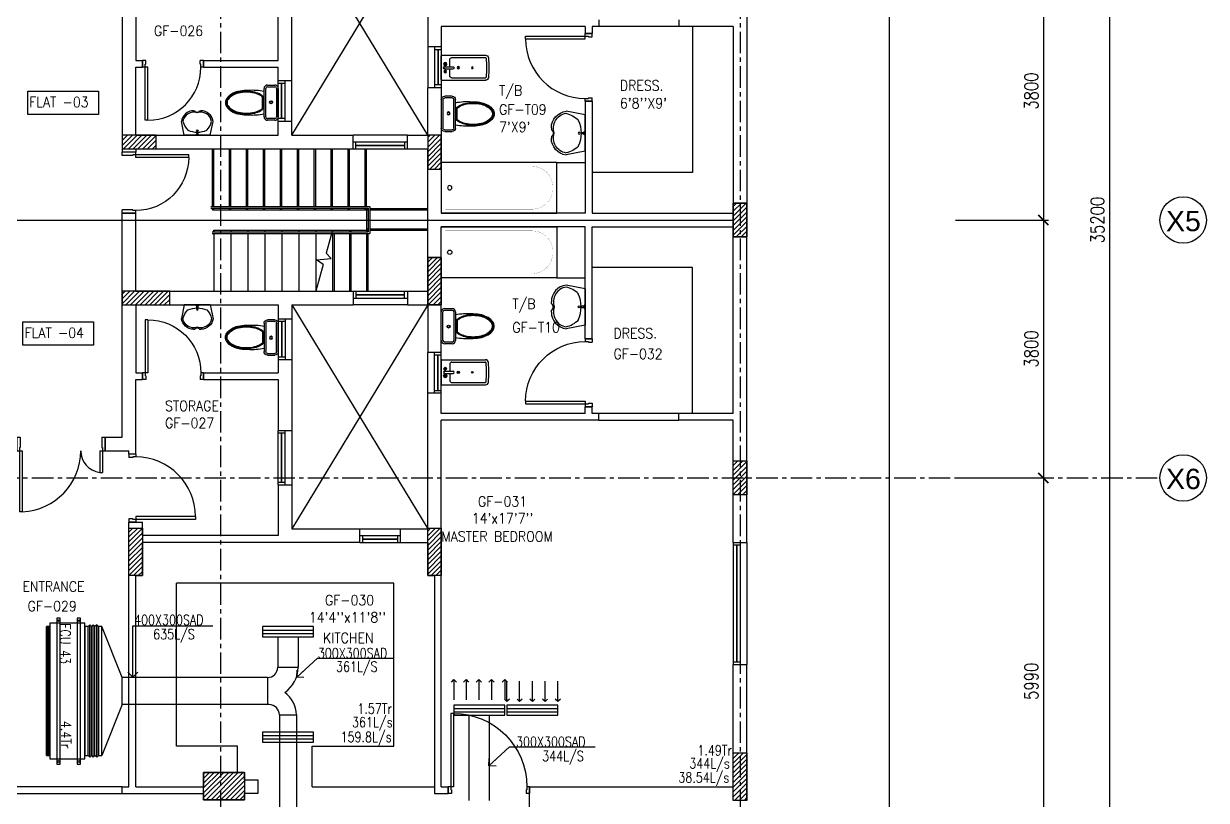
# Model space of a CAD drawing. Header units: millimetres. Extents: x -1288794 to 2153086, y -2701644 to -1335282.
# Drawn here: x 865916 to 883334, y -1500119 to -1488675 of the extents above; entities that cross this region are included whole.
import ezdxf
from ezdxf.enums import TextEntityAlignment as Align

# ---------------------------------------------------------------- set-up
doc = ezdxf.new("R2010")
doc.units = ezdxf.units.MM
doc.header["$LTSCALE"] = 100
doc.header["$PDMODE"] = 34
doc.linetypes.add('CENTER', pattern=[50.8, 31.75, -6.35, 6.35, -6.35])
doc.linetypes.add('DASHED2', pattern=[9.525, 6.35, -3.175])
for name, color, linetype in [('A-ANNO-DIMS', 1, 'Continuous'), ('A-ANNO-SYMB', 33, 'Continuous'), ('A-ANNO-TEXT', 8, 'Continuous'), ('A-AREA', 8, 'CENTER'), ('A-DOOR', 4, 'Continuous'), ('A-FLOR-OVHD', 4, 'DASHED2'), ('A-FLOR-PFIX', 8, 'Continuous'), ('A-FLOR-SPCL', 8, 'Continuous'), ('A-FLOR-STRS', 8, 'Continuous'), ('A-GLAZ', 5, 'Continuous'), ('A-GRID', 253, 'CENTER'), ('A-WALL-FULL', 8, 'Continuous'), ('AC-SAD', 3, 'Continuous'), ('AC-SAD TEXT', 3, 'Continuous'), ('FCU-AC', 160, 'Continuous'), ('RETURN GRILL RIGHT', 1, 'Continuous'), ('S-COL- HACT.', 9, 'Continuous'), ('S-COL.', 8, 'Continuous'), ('SAD RIGHT', 3, 'Continuous'), ('SUPPLY GRILL RIGHT', 3, 'Continuous')]:
    doc.layers.add(name, color=color, linetype=linetype)
doc.styles.add('ROMANS', font='romans.shx', dxfattribs={"width": 0.8})
doc.styles.add('SANSSERIF', font='sas_____.pfb')
doc.styles.add('SIMPLEX', font='simplex.shx', dxfattribs={"width": 0.8})
doc.dimstyles.new('100 of DIM2', dxfattribs={"dimscale": 0, "dimtxt": 200, "dimasz": 150, "dimexe": 75, "dimexo": 200, "dimgap": 75, "dimtad": 1, "dimdec": 0, "dimrnd": 5, "dimzin": 0, "dimdsep": 46, "dimtxsty": 'ROMANS', "dimblk": 'ARCHTICK', "dimcen": 100, "dimclrd": 94, "dimclre": 94, "dimclrt": 2, "dimadec": 0, "dimazin": 0, "dimtfac": 1, "dimtdec": 0, "dimtofl": 0, "dimtmove": 2, "dimatfit": 3, "dimldrblk": 'OPEN90', "dimfxl": 75, "dimtolj": 1, "dimtzin": 0, "dimarcsym": 0})
pattern_1 = [(45, (1972922.05, -1109556.65), (-35.355339, 35.355339), [])]

# ---------------------------------------------------------------- blocks, each defined once
blk = doc.blocks.new('D-100-R1')
for p, q in [((-80, 980), (-80, 100)), ((-80, 980), (-40, 980)), ((-40, 980), (-40, 55)), ((-1000, 100), (-1000, 0)), ((-1000, 100), (-960, 100)), ((-960, 100), (-960, 55)), ((-960, 55), (-950, 55)), ((-950, 55), (-950, 0)), ((-80, 100), (0, 100)), ((-50, 55), (-50, 0)), ((-50, 55), (-40, 55)), ((-50, 0), (0, 0)), ((0, 100), (0, 0)), ((-1000, 0), (-950, 0))]:
    blk.add_line(p, q)
at = {"linetype": 'Continuous'}
blk.add_arc((-80, 100), 880, 90, 180, dxfattribs=at)
blk = doc.blocks.new('LAV-4')
for p, q in [((-266, 0), (-322, -283)), ((-266, 0), (268, 0)), ((268, 0), (324, -280)), ((-48, -500), (-75, -500)), ((75, -500), (50, -500))]:
    blk.add_line(p, q)
for points in [[(-25, 0), (-25, -18), (25, -18), (25, 0)], [(-9, -20), (-9, -57), (8, -57), (8, -20)]]:
    blk.add_lwpolyline(points, close=True)
blk.add_circle((0, -91), 15.4)
for centre, radius, start, end in [((74, -366), 375, 135.3333, 167.1432), ((0, -539), 477, 66.1261, 113.874), ((-74, -366), 375, 12.5199, 44.6667), ((-75, -250), 250, 187.6784, 270), ((-75, -250), 220, 188.5814, 289.9523), ((75, -250), 220, 250.0878, 350.8515), ((75, -250), 250, 270, 353.0121), ((1, -527), 55.9, 28.7827, 151.2173), ((50, -499), 0, 238.1883, 0)]:
    blk.add_arc(centre, radius, start, end)
blk = doc.blocks.new('BT-2')
blk.add_lwpolyline([(0, 750), (1700, 750), (1700, 0), (0, 0)], close=True)
at = {"const_width": 2}
blk.add_lwpolyline([(60, 690), (1340, 690, -0.414214), (1640, 390), (1640, 360, -0.414214), (1340, 60), (60, 60)], format="xyb", close=True, dxfattribs=at)
blk.add_circle((125, 375), 31.9)
blk = doc.blocks.new('W-80')
for p, q in [((800, 100), (0, 100)), ((800, 0), (0, 0)), ((40, 0), (40, 100)), ((760, 100), (760, 0))]:
    blk.add_line(p, q)
at = {"linetype": 'Continuous'}
for p, q in [((760, 53), (40, 53)), ((760, 47), (40, 47))]:
    blk.add_line(p, q, dxfattribs=at)
blk = doc.blocks.new('BIDET-1')
for p, q in [((175, 0), (-175, 0)), ((-185, -10), (-185, -649)), ((-150, -155), (-150, -649)), ((-15, -125), (-120, -125)), ((-39, -59), (-69, -59)), ((-54, -44), (-54, -74)), ((-15, -54), (-15, -174)), ((15, -54), (15, -174)), ((120, -125), (15, -125)), ((39, -59), (69, -59)), ((54, -44), (54, -74)), ((150, -155), (150, -649)), ((185, -10), (185, -649)), ((12, -250), (-12, -250)), ((-9, -259), (9, -241)), ((-9, -241), (9, -259)), ((0, -238), (0, -262))]:
    blk.add_line(p, q)
for centre, radius in [((-54, -59), 25), ((-54, -59), 20), ((-54, -59), 15.2), ((-54, -59), 10.2), ((54, -59), 20), ((54, -59), 15.2), ((54, -59), 10.2), ((0, -250), 17.5), ((0, -250), 12.5), ((0, -457), 12.5), ((0, -457), 10)]:
    blk.add_circle(centre, radius)
for centre, radius, start, end in [((-175, -10), 10, 90, 180), ((175, -10), 10, 0, 90), ((-120, -155), 30, 90, 180), ((0, -54), 20, 318.5904, 221.4096), ((0, -54), 15, 0, 180), ((120, -155), 30, 0, 90), ((0, -174), 15, 180, 0), ((-140, -649), 45, 180, 265.2062), ((-140, -649), 10, 180, 265.2062), ((0, 1020), 1720, 265.2062, 274.7938), ((0, 1020), 1685, 265.2062, 274.7938), ((140, -649), 10, 274.7938, 0), ((140, -649), 45, 274.7938, 0)]:
    blk.add_arc(centre, radius, start, end)
blk = doc.blocks.new('WC-1')
for p, q in [((-210, 0), (210, 0)), ((-260, -160), (-260, -50)), ((-235, -160), (-235, -50)), ((-210, -25), (210, -25)), ((235, -50), (235, -160)), ((260, -50), (260, -160)), ((210, -185), (-210, -185)), ((210, -210), (-210, -210)), ((91, -223), (-91, -223)), ((86, -235), (-86, -235))]:
    blk.add_line(p, q)
for radius in [22.1, 17.1]:
    blk.add_circle((-6, -107), radius)
for centre, radius, start, end in [((-210, -50), 50, 90, 180), ((-210, -160), 50, 180, 270), ((-210, -50), 25, 90, 180), ((-210, -160), 25, 180, 270), ((210, -50), 50, 360, 90), ((210, -50), 25, 360, 90), ((210, -160), 25, 270, 360), ((210, -160), 50, 270, 360), ((722, -383), 904, 168.9529, 184.0632), ((178, -428), 341, 149.8586, 166.4766), ((178, -428), 328, 149.8586, 166.4766), ((69, -365), 214, 138.4152, 149.8586), ((69, -365), 201, 139.9943, 149.8586), ((-69, -365), 201, 30.1414, 40.0057), ((-69, -365), 214, 30.1414, 41.5848), ((-178, -428), 328, 13.5234, 30.1414), ((-178, -428), 341, 13.5234, 30.1414), ((352, -470), 532, 177.5541, 180), ((352, -470), 532, 180, 193.5234), ((352, -470), 520, 166.4766, 180), ((352, -470), 520, 180, 193.5234), ((352, -470), 507, 166.4766, 180), ((352, -470), 507, 180, 193.5234), ((-352, -470), 507, 360, 13.5234), ((-352, -470), 507, 346.4766, 360), ((-352, -470), 520, 360, 13.5234), ((-352, -470), 520, 346.4766, 360), ((-352, -470), 532, 346.4766, 360), ((-352, -470), 532, 360, 2.4459), ((178, -512), 353, 193.5234, 210.1414), ((178, -512), 341, 193.5234, 210.1414), ((178, -512), 328, 193.5234, 210.1414), ((69, -575), 226, 210.1414, 234.4972), ((69, -575), 214, 210.1414, 234.4972), ((69, -575), 201, 210.1414, 234.4972), ((-69, -575), 201, 305.5028, 329.8586), ((-69, -575), 214, 305.5028, 329.8586), ((-69, -575), 226, 305.5028, 329.8586), ((-178, -512), 328, 329.8586, 346.4766), ((-178, -512), 341, 329.8586, 346.4766), ((-178, -512), 353, 329.8586, 346.4766), ((0, -672), 108, 234.4972, 270), ((0, -672), 95.9, 234.4972, 270), ((0, -672), 83.4, 234.4972, 270), ((0, -672), 83.4, 270, 305.5028), ((0, -672), 95.9, 270, 305.5028), ((0, -672), 108, 270, 305.5028)]:
    blk.add_arc(centre, radius, start, end)
at = {"linetype": 'Continuous', "ltscale": 50}
blk.add_arc((-722, -383), 904, 355.9368, 11.0471, dxfattribs=at)
blk = doc.blocks.new('W-60')
for p, q in [((600, 100), (0, 100)), ((600, 0), (0, 0)), ((40, 0), (40, 100)), ((560, 100), (560, 0))]:
    blk.add_line(p, q)
at = {"linetype": 'Continuous'}
for p, q in [((560, 53), (40, 53)), ((560, 47), (40, 47))]:
    blk.add_line(p, q, dxfattribs=at)
blk = doc.blocks.new('D-90-R1')
for p, q in [((-80, 880), (-40, 880)), ((-80, 880), (-80, 100)), ((-40, 880), (-40, 55)), ((-900, 100), (-860, 100)), ((-900, 100), (-900, 0)), ((-860, 100), (-860, 55)), ((-860, 55), (-850, 55)), ((-850, 55), (-850, 0)), ((-80, 100), (0, 100)), ((-50, 55), (-40, 55)), ((-50, 55), (-50, 0)), ((-50, 0), (0, 0)), ((0, 100), (0, 0)), ((-900, 0), (-850, 0))]:
    blk.add_line(p, q)
at = {"linetype": 'Continuous'}
blk.add_arc((-80, 100), 780, 90, 180, dxfattribs=at)
blk = doc.blocks.new('D-90-R')
for p, q in [((-80, 980), (-40, 980)), ((-80, 980), (-80, 200)), ((-40, 980), (-40, 155)), ((-900, 200), (-860, 200)), ((-900, 200), (-900, 0)), ((-860, 200), (-860, 155)), ((-80, 200), (0, 200)), ((0, 200), (0, 0)), ((-860, 155), (-850, 155)), ((-850, 155), (-850, 0)), ((-50, 155), (-40, 155)), ((-50, 155), (-50, 0)), ((-50, 0), (0, 0)), ((-900, 0), (-850, 0))]:
    blk.add_line(p, q)
at = {"linetype": 'Continuous'}
blk.add_arc((-80, 200), 780, 90, 180, dxfattribs=at)
blk = doc.blocks.new('W-180')
for p, q in [((1800, 100), (0, 100)), ((1800, 0), (0, 0)), ((40, 0), (40, 100)), ((1760, 100), (1760, 0))]:
    blk.add_line(p, q)
at = {"linetype": 'Continuous'}
for p, q in [((1760, 53), (40, 53)), ((1760, 47), (40, 47))]:
    blk.add_line(p, q, dxfattribs=at)
blk = doc.blocks.new('D-130-R')
for p, q in [((1220, 200), (1220, 1100)), ((1220, 1100), (1260, 1100)), ((1260, 200), (1260, 1100)), ((80, 520), (40, 520)), ((40, 200), (40, 520)), ((80, 200), (80, 520)), ((0, 0), (0, 200)), ((80, 200), (0, 200)), ((40, 150), (40, 200)), ((1300, 200), (1220, 200)), ((1260, 150), (1260, 200)), ((1300, 0), (1300, 200)), ((50, 0), (0, 0)), ((50, 150), (40, 150)), ((50, 0), (50, 150)), ((1260, 150), (1250, 150)), ((1250, 0), (1250, 150)), ((1300, 0), (1250, 0))]:
    blk.add_line(p, q)
for centre, radius, start, end in [((1260, 200), 900, 92.5473, 180), ((40, 200), 320, 0, 82.8192)]:
    blk.add_arc(centre, radius, start, end)
blk = doc.blocks.new('D-120-R1')
for p, q in [((-80, 1180), (-40, 1180)), ((-80, 1180), (-80, 100)), ((-40, 1180), (-40, 55)), ((-1200, 100), (-1160, 100)), ((-1200, 100), (-1200, 0)), ((-1160, 100), (-1160, 55)), ((-1160, 55), (-1150, 55)), ((-1150, 55), (-1150, 0)), ((-80, 100), (0, 100)), ((-50, 55), (-40, 55)), ((-50, 55), (-50, 0)), ((-50, 0), (0, 0)), ((0, 100), (0, 0)), ((-1200, 0), (-1150, 0))]:
    blk.add_line(p, q)
at = {"linetype": 'Continuous'}
blk.add_arc((-80, 100), 1080, 90, 180, dxfattribs=at)
blk = doc.blocks.new('_ArchTick')
at = {"color": 0, "linetype": 'ByBlock', "const_width": 0.15}
blk.add_lwpolyline([(-0.5, -0.5), (0.5, 0.5)], dxfattribs=at)
blk = doc.blocks.new('*D526')
at = {"layer": 'A-ANNO-DIMS', "color": 94, "lineweight": -2, "ltscale": 3, "transparency": 16777216}
for p, q in [((879750, -1473969), (881980, -1473969)), ((881905, -1473969), (881905, -1509169)), ((879750, -1509169), (881980, -1509169))]:
    blk.add_line(p, q, dxfattribs=at)
at = {"layer": 'Defpoints', "color": 0, "ltscale": 3, "transparency": 16777216}
for p in [(879550, -1473969), (879550, -1509169), (881905, -1509169)]:
    blk.add_point(p, dxfattribs=at)
at = {"layer": 'A-ANNO-DIMS', "color": 94, "lineweight": -2, "ltscale": 3, "transparency": 16777216, "xscale": 150, "yscale": 150, "zscale": 150}
for p, rotation in [((881905, -1473969), 90), ((881905, -1509169), 270)]:
    blk.add_blockref('_ArchTick', p, dxfattribs=dict(at, rotation=rotation))
at = {"layer": 'A-ANNO-DIMS', "color": 2, "ltscale": 3, "transparency": 16777216, "insert": (881730, -1491569), "char_height": 200, "attachment_point": 5, "rotation": 90, "style": 'ROMANS'}
blk.add_mtext('\\A1;35200', dxfattribs=at)
blk = doc.blocks.new('_Open90')
at = {"color": 0, "linetype": 'ByBlock', "lineweight": -2}
for p, q in [((0, 0), (-1, 0)), ((-0.5, 0.5), (0, 0)), ((0, 0), (-0.5, -0.5))]:
    blk.add_line(p, q, dxfattribs=at)
blk = doc.blocks.new('*D530')
at = {"layer": 'A-ANNO-DIMS', "color": 94, "lineweight": -2, "ltscale": 3, "transparency": 16777216}
for p, q in [((879641, -1487769), (881008, -1487769)), ((880933, -1487769), (880933, -1491569)), ((879641, -1491569), (881008, -1491569))]:
    blk.add_line(p, q, dxfattribs=at)
at = {"layer": 'Defpoints', "color": 0, "ltscale": 3, "transparency": 16777216}
for p in [(879441, -1487769), (879441, -1491569), (880933, -1491569)]:
    blk.add_point(p, dxfattribs=at)
at = {"layer": 'A-ANNO-DIMS', "color": 94, "lineweight": -2, "ltscale": 3, "transparency": 16777216, "xscale": 150, "yscale": 150, "zscale": 150}
for p, rotation in [((880933, -1487769), 90), ((880933, -1491569), 270)]:
    blk.add_blockref('_ArchTick', p, dxfattribs=dict(at, rotation=rotation))
at = {"layer": 'A-ANNO-DIMS', "color": 2, "ltscale": 3, "transparency": 16777216, "insert": (880758, -1489669), "char_height": 200, "attachment_point": 5, "rotation": 90, "style": 'ROMANS'}
blk.add_mtext('\\A1;3800', dxfattribs=at)
blk = doc.blocks.new('*D531')
at = {"layer": 'A-ANNO-DIMS', "color": 94, "lineweight": -2, "ltscale": 3, "transparency": 16777216}
for p, q in [((879641, -1491569), (881008, -1491569)), ((880933, -1491569), (880933, -1495369)), ((879641, -1495369), (881008, -1495369))]:
    blk.add_line(p, q, dxfattribs=at)
at = {"layer": 'Defpoints', "color": 0, "ltscale": 3, "transparency": 16777216}
for p in [(879441, -1491569), (879441, -1495369), (880933, -1495369)]:
    blk.add_point(p, dxfattribs=at)
at = {"layer": 'A-ANNO-DIMS', "color": 94, "lineweight": -2, "ltscale": 3, "transparency": 16777216, "xscale": 150, "yscale": 150, "zscale": 150}
for p, rotation in [((880933, -1491569), 90), ((880933, -1495369), 270)]:
    blk.add_blockref('_ArchTick', p, dxfattribs=dict(at, rotation=rotation))
at = {"layer": 'A-ANNO-DIMS', "color": 2, "ltscale": 3, "transparency": 16777216, "insert": (880758, -1493469), "char_height": 200, "attachment_point": 5, "rotation": 90, "style": 'ROMANS'}
blk.add_mtext('\\A1;3800', dxfattribs=at)
blk = doc.blocks.new('*D532')
at = {"layer": 'A-ANNO-DIMS', "color": 94, "lineweight": -2, "ltscale": 3, "transparency": 16777216}
for p, q in [((879641, -1495369), (881008, -1495369)), ((880933, -1495369), (880933, -1501359)), ((879641, -1501359), (881008, -1501359))]:
    blk.add_line(p, q, dxfattribs=at)
at = {"layer": 'Defpoints', "color": 0, "ltscale": 3, "transparency": 16777216}
for p in [(879441, -1495369), (879441, -1501359), (880933, -1501359)]:
    blk.add_point(p, dxfattribs=at)
at = {"layer": 'A-ANNO-DIMS', "color": 94, "lineweight": -2, "ltscale": 3, "transparency": 16777216, "xscale": 150, "yscale": 150, "zscale": 150}
for p, rotation in [((880933, -1495369), 90), ((880933, -1501359), 270)]:
    blk.add_blockref('_ArchTick', p, dxfattribs=dict(at, rotation=rotation))
at = {"layer": 'A-ANNO-DIMS', "color": 2, "ltscale": 3, "transparency": 16777216, "insert": (880758, -1498364), "char_height": 200, "attachment_point": 5, "rotation": 90, "style": 'ROMANS'}
blk.add_mtext('\\A1;5990', dxfattribs=at)
blk = doc.blocks.new('fcu 3.5 tr')
at = {"layer": 'FCU-AC'}
h = blk.add_hatch(dxfattribs=at)
h.set_pattern_fill('NET', color=3)
h.paths.add_polyline_path([(100970, -1580238), (99070, -1580238), (99070, -1580288), (100970, -1580288)])
for p, q in [((99045, -1579550), (99070, -1579525)), ((100995, -1579550), (99045, -1579550)), ((99045, -1579550), (99070, -1579575)), ((100970, -1579525), (99070, -1579525)), ((100995, -1579550), (100970, -1579525)), ((100995, -1579550), (100970, -1579575)), ((99045, -1579600), (99070, -1579575)), ((100995, -1579600), (99045, -1579600)), ((99045, -1579600), (99070, -1579625)), ((99045, -1579650), (99070, -1579625)), ((100995, -1579650), (99045, -1579650)), ((99045, -1579650), (99070, -1579675)), ((100970, -1579575), (99070, -1579575)), ((100970, -1579575), (99070, -1579575)), ((100970, -1579625), (99070, -1579625)), ((100970, -1579625), (99070, -1579625)), ((100995, -1579600), (100970, -1579575)), ((100995, -1579600), (100970, -1579625)), ((100995, -1579650), (100970, -1579625)), ((100995, -1579650), (100970, -1579675))]:
    blk.add_line(p, q, dxfattribs=at)
at = {"layer": 'FCU-AC', "color": 1}
for p, q in [((100970, -1579475), (99070, -1579475)), ((99070, -1579475), (99070, -1579525)), ((99070, -1579525), (100970, -1579525)), ((100970, -1579525), (100970, -1579475)), ((100970, -1579675), (99070, -1579675)), ((99070, -1579675), (99070, -1579725)), ((99070, -1579725), (100970, -1579725)), ((100970, -1579725), (100970, -1579675))]:
    blk.add_line(p, q, dxfattribs=at)
at = {"layer": 'FCU-AC'}
blk.add_lwpolyline([(99020, -1580238), (101020, -1580238), (101020, -1579725), (99020, -1579725)], close=True, dxfattribs=at)
at = {"layer": 'FCU-AC', "color": 6}
for points in [[(98945, -1579838), (101095, -1579838), (101095, -1579788), (98945, -1579788)], [(98945, -1580138), (101095, -1580138), (101095, -1580088), (98945, -1580088)]]:
    blk.add_lwpolyline(points, close=True, dxfattribs=at)
at = {"layer": 'FCU-AC', "color": 3}
blk.add_lwpolyline([(99070, -1580288), (100970, -1580288), (100970, -1580238), (99070, -1580238)], close=True, dxfattribs=at)
at = {"layer": 'FCU-AC', "color": 6}
for centre in [(98982, -1579813), (101057, -1579813), (98982, -1580113), (101057, -1580113)]:
    blk.add_circle(centre, 12.5, dxfattribs=at)
blk = doc.blocks.new('grill')
at = {"layer": 'SUPPLY GRILL RIGHT'}
for p, q in [((665706, -1490217), (665656, -1490217)), ((665656, -1490217), (665656, -1490967)), ((665756, -1490217), (665706, -1490217)), ((665706, -1490217), (665706, -1490967))]:
    blk.add_line(p, q, dxfattribs=at)
blk.add_lwpolyline([(665756, -1490967), (665756, -1490217), (665606, -1490217), (665606, -1490967)], close=True, dxfattribs=at)
blk = doc.blocks.new('grillreturn')
at = {"layer": 'RETURN GRILL RIGHT'}
for p, q in [((665656, -1489444), (665656, -1490194)), ((665706, -1489444), (665706, -1490194))]:
    blk.add_line(p, q, dxfattribs=at)
blk.add_lwpolyline([(665756, -1490194), (665756, -1489444), (665606, -1489444), (665606, -1490194)], close=True, dxfattribs=at)
blk = doc.blocks.new('SUPPLY GRILL RIGHT')
at = {"layer": 'SUPPLY GRILL RIGHT'}
for p, q in [((375, 25), (-375, 25)), ((375, -25), (375, 25)), ((375, -25), (-375, -25)), ((375, -75), (375, -25))]:
    blk.add_line(p, q, dxfattribs=at)
blk.add_lwpolyline([(-375, -75), (375, -75), (375, 75), (-375, 75)], close=True, dxfattribs=at)
for points in [[(-375, -450), (-375, -150)], [(-178.5, -450), (-178.5, -150)], [(9, -450), (9, -150)], [(196.5, -450), (196.5, -150)], [(375, -450), (375, -150)]]:
    blk.add_leader(points, dimstyle='100 of DIM2', override={"dimscale": 1, "dimasz": 75, "dimtad": 0, "dimclrd": 0, "dimfxl": 0.2}, dxfattribs=at)
blk = doc.blocks.new('RETURN GRILL RIGHT')
at = {"layer": 'RETURN GRILL RIGHT'}
for p, q in [((375, 25), (-375, 25)), ((375, -25), (-375, -25))]:
    blk.add_line(p, q, dxfattribs=at)
blk.add_lwpolyline([(-375, -75), (375, -75), (375, 75), (-375, 75)], close=True, dxfattribs=at)
for points in [[(-375, -125), (-375, -425)], [(-187.5, -125), (-187.5, -425)], [(0, -125), (0, -425)], [(187.5, -125), (187.5, -425)], [(375, -125), (375, -425)]]:
    blk.add_leader(points, dimstyle='100 of DIM2', override={"dimscale": 1, "dimasz": 75, "dimtad": 0, "dimclrd": 0, "dimfxl": 0.2}, dxfattribs=at)

msp = doc.modelspace()

# ---------------------------------------------------------------- hatches: boundary and pattern name
at = {"layer": 'S-COL- HACT.', "linetype": 'Continuous', "ltscale": 3}
h = msp.add_hatch(dxfattribs=at)
h.set_pattern_fill('ANSI31', color=256, scale=400, style=0)
h.set_pattern_definition(pattern_1)
h.paths.add_polyline_path([(867366.9, -1490518.6), (867866.9, -1490518.6), (867866.9, -1490318.6), (867366.9, -1490318.6)])
h = msp.add_hatch(dxfattribs=at)
h.set_pattern_fill('ANSI31', color=256, scale=400, style=0)
h.set_pattern_definition(pattern_1)
h.paths.add_polyline_path([(871866.9, -1490818.6), (872066.9, -1490818.6), (872066.9, -1490318.6), (871866.9, -1490318.6)])
h = msp.add_hatch(dxfattribs=at)
h.set_pattern_fill('ANSI31', color=256, scale=400, style=0)
h.set_pattern_definition(pattern_1)
h.paths.add_polyline_path([(876366.9, -1491818.6), (876366.9, -1491318.6), (876566.9, -1491318.6), (876566.9, -1491818.6)])
h = msp.add_hatch(dxfattribs=at)
h.set_pattern_fill('ANSI31', color=256, scale=400, style=0)
h.set_pattern_definition(pattern_1)
h.paths.add_polyline_path([(871866.9, -1492818.6), (872066.9, -1492818.6), (872066.9, -1492118.6), (871866.9, -1492118.6)])
h = msp.add_hatch(dxfattribs=at)
h.set_pattern_fill('ANSI31', color=256, scale=400, style=0)
h.set_pattern_definition(pattern_1)
h.paths.add_polyline_path([(867366.9, -1492818.6), (868066.9, -1492818.6), (868066.9, -1492618.6), (867366.9, -1492618.6)])
h = msp.add_hatch(dxfattribs=at)
h.set_pattern_fill('ANSI31', color=256, scale=400, style=0)
h.set_pattern_definition(pattern_1)
h.paths.add_polyline_path([(876366.9, -1495618.6), (876366.9, -1495118.6), (876566.9, -1495118.6), (876566.9, -1495618.6)])
h = msp.add_hatch(dxfattribs=at)
h.set_pattern_fill('ANSI31', color=256, scale=400, style=0)
h.set_pattern_definition(pattern_1)
h.paths.add_polyline_path([(867466.9, -1496807.9), (867466.9, -1496107.9), (867666.9, -1496107.9), (867666.9, -1496807.9)])
h = msp.add_hatch(dxfattribs=at)
h.set_pattern_fill('ANSI31', color=256, scale=400, style=0)
h.set_pattern_definition(pattern_1)
h.paths.add_polyline_path([(871866.9, -1496807.9), (871866.9, -1496107.9), (872066.9, -1496107.9), (872066.9, -1496807.9)])
h = msp.add_hatch(dxfattribs=at)
h.set_pattern_fill('ANSI31', color=256, scale=400, style=0)
h.set_pattern_definition(pattern_1)
h.paths.add_polyline_path([(876366.9, -1500118.6), (876366.9, -1499418.6), (876566.9, -1499418.6), (876566.9, -1500118.6)])
h = msp.add_hatch(dxfattribs=at)
h.set_pattern_fill('ANSI31', color=256, scale=400, style=0)
h.set_pattern_definition([(45, (1972922.05, -1109546.65), (-35.355339, 35.355339), [])])
h.paths.add_polyline_path([(868566.9, -1499708.6), (869166.9, -1499708.6), (869166.9, -1500108.6), (868566.9, -1500108.6)])

# ---------------------------------------------------------------- linework, layer by layer
at = {"layer": 'A-ANNO-SYMB', "ltscale": 3}
for centre in [(882991.4, -1491568.6), (882991.4, -1495368.6)]:
    msp.add_circle(centre, 342.2, dxfattribs=at)
at = {"layer": 'A-ANNO-TEXT', "color": 5}
for points in [[(865975.9, -1489671.5), (867018.3, -1489671.5), (867018.3, -1490013.9), (865975.9, -1490013.9)], [(865902.8, -1493070.7), (866945.1, -1493070.7), (866945.1, -1493413.2), (865902.8, -1493413.2)]]:
    msp.add_lwpolyline(points, close=True, dxfattribs=at)
at = {"layer": 'A-AREA', "ltscale": 15}
msp.add_line((878666.9, -1512568.6), (878666.9, -1469568.6), dxfattribs=at)
at = {"layer": 'A-FLOR-OVHD', "linetype": 'Continuous', "ltscale": 3}
for p, q in [((875566.9, -1488718.6), (874387.7, -1488718.6)), ((875566.9, -1494418.6), (874387.7, -1494418.6)), ((874387.7, -1494518.6), (875566.9, -1494518.6)), ((867366.9, -1499918.6), (865566.9, -1499918.6)), ((865566.9, -1500018.6), (867366.9, -1500018.6))]:
    msp.add_line(p, q, dxfattribs=at)
at = {"layer": 'A-FLOR-OVHD', "linetype": 'Continuous'}
for p, q in [((868716.9, -1491368.6), (868716.9, -1490518.6)), ((868966.9, -1491368.6), (868966.9, -1490518.6)), ((869216.9, -1491368.6), (869216.9, -1490518.6)), ((869466.9, -1491368.6), (869466.9, -1490518.6)), ((869716.9, -1491368.6), (869716.9, -1490518.6)), ((869966.9, -1491368.6), (869966.9, -1490518.6)), ((870216.9, -1491368.6), (870216.9, -1490518.6)), ((870466.9, -1491368.6), (870466.9, -1490518.6)), ((870716.9, -1491368.6), (870716.9, -1490518.6)), ((870966.9, -1491368.6), (870966.9, -1490518.6)), ((871016.9, -1491418.6), (871866.9, -1491418.6)), ((868716.9, -1491718.6), (868716.9, -1491743.6)), ((868716.9, -1491768.6), (868716.9, -1492618.6)), ((868966.9, -1491718.6), (868966.9, -1491743.6)), ((868966.9, -1491768.6), (868966.9, -1492618.6)), ((869216.9, -1491718.6), (869216.9, -1491743.6)), ((869216.9, -1491768.6), (869216.9, -1492618.6)), ((869466.9, -1491718.6), (869466.9, -1491743.6)), ((869466.9, -1491768.6), (869466.9, -1492618.6)), ((869716.9, -1491718.6), (869716.9, -1491743.6)), ((869716.9, -1491768.6), (869716.9, -1492618.6)), ((869966.9, -1491718.6), (869966.9, -1491743.6)), ((869966.9, -1491768.6), (869966.9, -1492618.6)), ((870216.9, -1491718.6), (870216.9, -1491743.6)), ((870216.9, -1491768.6), (870216.9, -1492618.6)), ((870466.9, -1491768.6), (870466.9, -1492618.6)), ((870716.9, -1491768.6), (870716.9, -1492618.6)), ((870966.9, -1491768.6), (870966.9, -1492618.6)), ((871016.9, -1491718.6), (871866.9, -1491718.6))]:
    msp.add_line(p, q, dxfattribs=at)
at = {"layer": 'A-FLOR-PFIX', "ltscale": 3}
for p, q in [((873766.9, -1490718.6), (874187.7, -1490718.6)), ((873766.9, -1492418.6), (874187.7, -1492418.6))]:
    msp.add_line(p, q, dxfattribs=at)
at = {"layer": 'A-FLOR-SPCL', "ltscale": 3}
for p, q in [((869866.9, -1490318.6), (871866.9, -1487018.6)), ((871866.9, -1490318.6), (869866.9, -1487018.6)), ((875766.9, -1488718.6), (875766.9, -1490868.6)), ((875766.9, -1490868.6), (874287.7, -1490868.6)), ((875766.9, -1492268.6), (874287.7, -1492268.6)), ((875766.9, -1494418.6), (875766.9, -1492268.6)), ((871866.9, -1492818.6), (869866.9, -1496118.6)), ((869866.9, -1492818.6), (871866.9, -1496118.6)), ((871366.9, -1496918.6), (868166.9, -1496918.6)), ((868166.9, -1499318.6), (868166.9, -1496918.6)), ((871366.9, -1499318.6), (871366.9, -1496918.6)), ((869066.9, -1499318.6), (868166.9, -1499318.6)), ((869066.9, -1499708.6), (869066.9, -1499318.6)), ((870166.9, -1499918.6), (870166.9, -1499318.6)), ((870166.9, -1499318.6), (871366.9, -1499318.6)), ((870166.9, -1499918.6), (871966.9, -1499918.6))]:
    msp.add_line(p, q, dxfattribs=at)
at = {"layer": 'A-FLOR-STRS', "ltscale": 3}
for p, q in [((868696.9, -1491368.6), (868696.9, -1490518.6)), ((868946.9, -1491368.6), (868946.9, -1490518.6)), ((869196.9, -1491368.6), (869196.9, -1490518.6)), ((869446.9, -1491368.6), (869446.9, -1490518.6)), ((869696.9, -1491368.6), (869696.9, -1490518.6)), ((869946.9, -1491368.6), (869946.9, -1490518.6)), ((870196.9, -1491368.6), (870196.9, -1490518.6)), ((870446.9, -1491368.6), (870446.9, -1490518.6)), ((870696.9, -1491368.6), (870696.9, -1490518.6)), ((870946.9, -1491368.6), (870946.9, -1490518.6)), ((868671.9, -1491368.6), (871016.9, -1491368.6)), ((868671.9, -1491393.6), (870991.9, -1491393.6)), ((868696.9, -1491418.6), (868696.9, -1491393.6)), ((868696.9, -1491418.6), (870966.9, -1491418.6)), ((868716.9, -1491418.6), (868716.9, -1491393.6)), ((868946.9, -1491418.6), (868946.9, -1491393.6)), ((868966.9, -1491418.6), (868966.9, -1491393.6)), ((869196.9, -1491418.6), (869196.9, -1491393.6)), ((869216.9, -1491418.6), (869216.9, -1491393.6)), ((869446.9, -1491418.6), (869446.9, -1491393.6)), ((869466.9, -1491418.6), (869466.9, -1491393.6)), ((869696.9, -1491418.6), (869696.9, -1491393.6)), ((869716.9, -1491418.6), (869716.9, -1491393.6)), ((869946.9, -1491418.6), (869946.9, -1491393.6)), ((869966.9, -1491418.6), (869966.9, -1491393.6)), ((870196.9, -1491418.6), (870196.9, -1491393.6)), ((870216.9, -1491418.6), (870216.9, -1491393.6)), ((870446.9, -1491418.6), (870446.9, -1491393.6)), ((870466.9, -1491418.6), (870466.9, -1491393.6)), ((870696.9, -1491418.6), (870696.9, -1491393.6)), ((870716.9, -1491418.6), (870716.9, -1491393.6)), ((870946.9, -1491418.6), (870946.9, -1491393.6)), ((870966.9, -1491418.6), (870966.9, -1491393.6)), ((870966.9, -1491398.6), (870991.9, -1491398.6)), ((870966.9, -1491418.6), (870966.9, -1491718.6)), ((870966.9, -1491418.6), (870991.9, -1491418.6)), ((870991.9, -1491393.6), (870991.9, -1491743.6)), ((871016.9, -1491368.6), (871016.9, -1491768.6)), ((871016.9, -1491398.6), (871866.9, -1491398.6)), ((868691.9, -1491743.6), (870991.9, -1491743.6)), ((868691.9, -1491768.6), (871016.9, -1491768.6)), ((868716.9, -1491718.6), (870966.9, -1491718.6)), ((868716.9, -1491743.6), (868716.9, -1491718.6)), ((870466.9, -1491718.6), (870373.2, -1492055.9)), ((870466.9, -1491718.6), (870466.9, -1491743.6)), ((870486.9, -1491768.6), (870486.9, -1492618.6)), ((870716.9, -1491718.6), (870716.9, -1491743.6)), ((870736.9, -1491718.6), (870736.9, -1491743.6)), ((870736.9, -1491768.6), (870736.9, -1492618.6)), ((870966.9, -1491698.6), (870991.9, -1491698.6)), ((870966.9, -1491718.6), (870966.9, -1491743.6)), ((870966.9, -1491718.6), (870991.9, -1491718.6)), ((870966.9, -1491718.6), (870966.9, -1491743.6)), ((870986.9, -1491718.6), (870986.9, -1491743.6)), ((870986.9, -1491718.6), (870986.9, -1491743.6)), ((870986.9, -1491768.6), (870986.9, -1492618.6)), ((870986.9, -1491768.6), (870986.9, -1492618.6)), ((871016.9, -1491698.6), (871866.9, -1491698.6)), ((870445, -1492133.4), (870373.2, -1492055.9)), ((870325.9, -1492226.1), (870216.9, -1492618.6)), ((870229, -1492154.1), (870445, -1492133.4)), ((870325.9, -1492226.1), (870229, -1492154.1))]:
    msp.add_line(p, q, dxfattribs=at)
at = {"layer": 'A-GLAZ', "ltscale": 3}
for p, q in [((871866.9, -1489018.6), (871866.9, -1489618.6)), ((869866.9, -1490111.8), (869866.9, -1489511.8)), ((871566.9, -1490318.6), (870766.9, -1490318.6)), ((871566.9, -1492818.6), (870766.9, -1492818.6)), ((869866.9, -1493025.5), (869866.9, -1493625.5)), ((871866.9, -1494118.6), (871866.9, -1493518.6)), ((869866.9, -1494668.6), (869866.9, -1495468.6)), ((870866.9, -1496118.6), (871466.9, -1496118.6)), ((876566.9, -1496318.6), (876566.9, -1498118.6))]:
    msp.add_line(p, q, dxfattribs=at)
at = {"layer": 'A-GRID', "ltscale": 0.1}
for p, q in [((868816.9, -1466442.6), (868816.9, -1514577)), ((876466.9, -1466442.6), (876466.9, -1514577)), ((839113.5, -1495368.6), (882653.1, -1495368.6))]:
    msp.add_line(p, q, dxfattribs=at)
at = {"layer": 'A-WALL-FULL', "ltscale": 3}
for p, q in [((876566.9, -1486818.6), (876566.9, -1490277)), ((871866.9, -1487018.6), (871866.9, -1489018.6)), ((867566.9, -1488118.6), (867566.9, -1489218.6)), ((867366.9, -1488368.6), (867366.9, -1490568.6)), ((869666.9, -1489218.6), (869666.9, -1488568.6)), ((869866.9, -1489511.8), (869866.9, -1488568.6)), ((874387.7, -1488618.6), (874387.7, -1488718.6)), ((875566.9, -1488618.6), (875566.9, -1488718.6)), ((874187.7, -1488718.6), (872066.9, -1488718.6)), ((872066.9, -1488718.6), (872066.9, -1489018.6)), ((874187.7, -1488718.6), (874187.7, -1488818.6)), ((874387.7, -1488718.6), (874287.7, -1488718.6)), ((874287.7, -1488718.6), (874287.7, -1488818.6)), ((876366.9, -1488718.6), (875566.9, -1488718.6)), ((876366.9, -1488718.6), (876366.9, -1490277)), ((874287.7, -1488818.6), (874187.7, -1488818.6)), ((872066.9, -1489018.6), (871866.9, -1489018.6)), ((867566.9, -1489218.6), (867666.9, -1489218.6)), ((867566.9, -1490318.6), (867566.9, -1489318.6)), ((867566.9, -1489318.6), (867666.9, -1489318.6)), ((867666.9, -1489218.6), (867666.9, -1489318.6)), ((868566.9, -1489218.6), (869666.9, -1489218.6)), ((868566.9, -1489218.6), (868566.9, -1489318.6)), ((868566.9, -1489318.6), (869666.9, -1489318.6)), ((869666.9, -1489511.8), (869666.9, -1489318.6)), ((869666.9, -1489511.8), (869866.9, -1489511.8)), ((869666.9, -1489511.8), (869866.9, -1489511.8)), ((872066.9, -1489618.6), (871866.9, -1489618.6)), ((871866.9, -1490318.6), (871866.9, -1489618.6)), ((872066.9, -1489618.6), (872066.9, -1491468.6)), ((874187.7, -1489818.6), (874187.7, -1491468.6)), ((874287.7, -1489818.6), (874187.7, -1489818.6)), ((874287.7, -1489818.6), (874287.7, -1491468.6)), ((869666.9, -1490318.6), (869666.9, -1490111.8)), ((869666.9, -1490111.8), (869866.9, -1490111.8)), ((869866.9, -1490318.6), (869866.9, -1490111.8)), ((867566.9, -1490318.6), (869666.9, -1490318.6)), ((869866.9, -1490318.6), (870766.9, -1490318.6)), ((870766.9, -1490518.6), (870766.9, -1490318.6)), ((871566.9, -1490518.6), (871566.9, -1490318.6)), ((871566.9, -1490318.6), (871866.9, -1490318.6)), ((876366.9, -1490277), (876366.9, -1491468.6)), ((876566.9, -1490277), (876566.9, -1491568.6)), ((867566.9, -1490518.6), (870766.9, -1490518.6)), ((867566.9, -1490518.6), (867566.9, -1490568.6)), ((871566.9, -1490518.6), (871866.9, -1490518.6)), ((871866.9, -1492618.6), (871866.9, -1490518.6)), ((867566.9, -1490568.6), (867366.9, -1490568.6)), ((876366.9, -1490577), (876366.9, -1491468.6)), ((849950.7, -1491568.6), (876366.9, -1491568.6)), ((867366.9, -1494768.6), (867366.9, -1491468.6)), ((867366.9, -1491468.6), (867566.9, -1491468.6)), ((867566.9, -1492618.6), (867566.9, -1491468.6)), ((874187.7, -1491468.6), (872066.9, -1491468.6)), ((874287.7, -1491468.6), (876366.9, -1491468.6)), ((876566.9, -1493460.2), (876566.9, -1491568.6)), ((874187.7, -1491668.6), (872066.9, -1491668.6)), ((872066.9, -1493518.6), (872066.9, -1491668.6)), ((874187.7, -1493318.6), (874187.7, -1491668.6)), ((874287.7, -1491668.6), (876366.9, -1491668.6)), ((874287.7, -1493318.6), (874287.7, -1491668.6)), ((876366.9, -1493460.2), (876366.9, -1491668.6)), ((867566.9, -1492618.6), (870766.9, -1492618.6)), ((870766.9, -1492618.6), (870766.9, -1492818.6)), ((871566.9, -1492618.6), (871866.9, -1492618.6)), ((871566.9, -1492618.6), (871566.9, -1492818.6)), ((867566.9, -1492818.6), (869666.9, -1492818.6)), ((867566.9, -1492818.6), (867566.9, -1493818.6)), ((869666.9, -1492818.6), (869666.9, -1493025.5)), ((869866.9, -1492818.6), (870766.9, -1492818.6)), ((869866.9, -1492818.6), (869866.9, -1493025.5)), ((871566.9, -1492818.6), (871866.9, -1492818.6)), ((871866.9, -1492818.6), (871866.9, -1493518.6)), ((869666.9, -1493025.5), (869866.9, -1493025.5)), ((874287.7, -1493318.6), (874187.7, -1493318.6)), ((872066.9, -1493518.6), (871866.9, -1493518.6)), ((876366.9, -1494418.6), (876366.9, -1493460.2)), ((876566.9, -1496318.6), (876566.9, -1493460.2)), ((869666.9, -1493625.5), (869866.9, -1493625.5)), ((869666.9, -1493625.5), (869666.9, -1493818.6)), ((869666.9, -1493625.5), (869866.9, -1493625.5)), ((869866.9, -1493625.5), (869866.9, -1494668.6)), ((867566.9, -1493818.6), (867666.9, -1493818.6)), ((867666.9, -1493918.6), (867666.9, -1493818.6)), ((868566.9, -1493818.6), (869666.9, -1493818.6)), ((868566.9, -1493918.6), (868566.9, -1493818.6)), ((867566.9, -1495018.6), (867566.9, -1493918.6)), ((867566.9, -1493918.6), (867666.9, -1493918.6)), ((868566.9, -1493918.6), (869666.9, -1493918.6)), ((869666.9, -1493918.6), (869666.9, -1494668.6)), ((871866.9, -1496118.6), (871866.9, -1494118.6)), ((872066.9, -1494118.6), (871866.9, -1494118.6)), ((872066.9, -1494418.6), (872066.9, -1494118.6)), ((874287.7, -1494318.6), (874187.7, -1494318.6)), ((874187.7, -1494418.6), (874187.7, -1494318.6)), ((874287.7, -1494418.6), (874287.7, -1494318.6)), ((874187.7, -1494418.6), (872066.9, -1494418.6)), ((874387.7, -1494518.6), (872066.9, -1494518.6)), ((872066.9, -1499918.6), (872066.9, -1494518.6)), ((874387.7, -1494418.6), (874287.7, -1494418.6)), ((874387.7, -1494518.6), (874387.7, -1494418.6)), ((876366.9, -1494418.6), (875566.9, -1494418.6)), ((875566.9, -1494518.6), (875566.9, -1494418.6)), ((876366.9, -1494518.6), (875566.9, -1494518.6)), ((876366.9, -1496318.6), (876366.9, -1494518.6)), ((869666.9, -1494668.6), (869866.9, -1494668.6)), ((867116.9, -1494768.6), (867366.9, -1494768.6)), ((867116.9, -1494968.6), (867116.9, -1494768.6)), ((867116.9, -1494968.6), (867466.9, -1494968.6)), ((867466.9, -1495018.6), (867466.9, -1494968.6)), ((867566.9, -1495018.6), (867466.9, -1495018.6)), ((869666.9, -1495468.6), (869866.9, -1495468.6)), ((869666.9, -1495468.6), (869666.9, -1496218.6)), ((869866.9, -1495468.6), (869866.9, -1496118.6)), ((867466.9, -1499918.6), (867466.9, -1496018.6)), ((867566.9, -1496018.6), (867466.9, -1496018.6)), ((869866.9, -1496118.6), (870866.9, -1496118.6)), ((870866.9, -1496318.6), (870866.9, -1496118.6)), ((871466.9, -1496318.6), (871466.9, -1496118.6)), ((871466.9, -1496118.6), (871866.9, -1496118.6)), ((869666.9, -1496218.6), (867666.9, -1496218.6)), ((869666.9, -1496318.6), (867666.9, -1496318.6)), ((870866.9, -1496318.6), (869666.9, -1496318.6)), ((871466.9, -1496318.6), (871866.9, -1496318.6)), ((876366.9, -1496318.6), (876566.9, -1496318.6)), ((867566.9, -1499918.6), (867566.9, -1496807.9)), ((871966.9, -1496807.9), (871966.9, -1500018.6)), ((876366.9, -1498118.6), (876566.9, -1498118.6)), ((876366.9, -1499918.6), (876366.9, -1498118.6)), ((876566.9, -1500118.6), (876566.9, -1498118.6)), ((867366.9, -1500018.6), (867366.9, -1499918.6)), ((867366.9, -1499918.6), (867466.9, -1499918.6)), ((867566.9, -1499918.6), (868566.9, -1499918.6)), ((872066.9, -1499918.6), (872166.9, -1499918.6)), ((872166.9, -1500018.6), (872166.9, -1499918.6)), ((872166.9, -1499918.6), (872166.9, -1499918.6)), ((873366.9, -1500268.6), (873366.9, -1499918.6)), ((873366.9, -1499918.6), (876366.9, -1499918.6)), ((867366.9, -1500018.6), (868566.9, -1500018.6)), ((871966.9, -1500018.6), (872166.9, -1500018.6))]:
    msp.add_line(p, q, dxfattribs=at)
at = {"layer": 'A-WALL-FULL', "linetype": 'Continuous', "ltscale": 3}
for p, q in [((867466.9, -1496018.6), (867666.9, -1496018.6)), ((867666.9, -1496218.6), (867666.9, -1496018.6)), ((867666.9, -1496807.9), (867666.9, -1496318.6)), ((871866.9, -1496318.6), (871866.9, -1496807.9)), ((867566.9, -1496807.9), (867666.9, -1496807.9)), ((871866.9, -1496807.9), (871966.9, -1496807.9)), ((869166.9, -1499708.6), (868566.9, -1499708.6)), ((868566.9, -1499708.6), (868566.9, -1499918.6)), ((869166.9, -1499818.6), (869166.9, -1499708.6)), ((869166.9, -1499818.6), (869366.9, -1499818.6)), ((869366.9, -1499818.6), (869366.9, -1500018.6)), ((868566.9, -1500018.6), (868566.9, -1500108.6)), ((868566.9, -1500108.6), (869166.9, -1500108.6)), ((869366.9, -1500018.6), (869166.9, -1500018.6)), ((869166.9, -1500108.6), (869166.9, -1500018.6))]:
    msp.add_line(p, q, dxfattribs=at)
at = {"layer": 'AC-SAD'}
for p, q in [((867066.9, -1499458.6), (867066.9, -1497558.6)), ((867366.9, -1498308.6), (867066.9, -1497558.6)), ((869657.3, -1497708.6), (869657.3, -1498158.6)), ((869957.3, -1497708.6), (869957.3, -1498158.6)), ((869657.3, -1498158.6), (869957.3, -1498158.6)), ((867366.9, -1498708.6), (867366.9, -1498308.6)), ((869507.3, -1498308.6), (867366.9, -1498308.6)), ((869507.3, -1498308.6), (869507.3, -1498708.6)), ((867366.9, -1498708.6), (867066.9, -1499458.6)), ((869532.3, -1498708.6), (867366.9, -1498708.6)), ((869682.3, -1498858.6), (869682.3, -1502418.6)), ((869682.3, -1498858.6), (869932.3, -1498858.6)), ((869932.3, -1498858.6), (869932.3, -1502418.6)), ((872478.1, -1500118.6), (872478.1, -1498863.9)), ((872778.1, -1500118.6), (872778.1, -1498863.9))]:
    msp.add_line(p, q, dxfattribs=at)
for centre, radius, start, end in [((869507.3, -1498158.6), 150, 270, 0), ((869507.3, -1498158.6), 450, 304.29936, 0), ((869532.3, -1498858.6), 400, 0, 55.14815), ((869532.3, -1498858.6), 150, 0, 90)]:
    msp.add_arc(centre, radius, start, end, dxfattribs=at)
at = {"layer": 'S-COL.', "linetype": 'Continuous', "ltscale": 3}
for p, q in [((867866.9, -1490318.6), (867366.9, -1490318.6)), ((867366.9, -1490318.6), (867366.9, -1490518.6)), ((867866.9, -1490518.6), (867866.9, -1490318.6)), ((871866.9, -1492118.6), (871866.9, -1492818.6)), ((872066.9, -1492118.6), (871866.9, -1492118.6)), ((871866.9, -1492818.6), (871866.9, -1492118.6)), ((871866.9, -1492118.6), (872066.9, -1492118.6)), ((871866.9, -1492118.6), (871866.9, -1492818.6)), ((872066.9, -1492118.6), (871866.9, -1492118.6)), ((871866.9, -1492818.6), (871866.9, -1492118.6)), ((871866.9, -1492118.6), (872066.9, -1492118.6)), ((872066.9, -1492818.6), (872066.9, -1492118.6)), ((872066.9, -1492118.6), (872066.9, -1492818.6)), ((872066.9, -1492818.6), (872066.9, -1492118.6)), ((872066.9, -1492118.6), (872066.9, -1492818.6)), ((868066.9, -1492618.6), (867366.9, -1492618.6)), ((867366.9, -1492618.6), (867366.9, -1492818.6)), ((868066.9, -1492818.6), (868066.9, -1492618.6)), ((867366.9, -1492818.6), (868066.9, -1492818.6)), ((871866.9, -1492818.6), (872066.9, -1492818.6)), ((872066.9, -1492818.6), (871866.9, -1492818.6)), ((871866.9, -1492818.6), (872066.9, -1492818.6)), ((872066.9, -1492818.6), (871866.9, -1492818.6))]:
    msp.add_line(p, q, dxfattribs=at)
for points in [[(867366.9, -1490518.6), (867866.9, -1490518.6), (867866.9, -1490318.6), (867366.9, -1490318.6)], [(871866.9, -1490818.6), (872066.9, -1490818.6), (872066.9, -1490318.6), (871866.9, -1490318.6)], [(876366.9, -1491318.6), (876366.9, -1491818.6), (876566.9, -1491818.6), (876566.9, -1491318.6)], [(876366.9, -1491818.6), (876366.9, -1491318.6), (876566.9, -1491318.6), (876566.9, -1491818.6)], [(876366.9, -1491318.6), (876366.9, -1491818.6), (876566.9, -1491818.6), (876566.9, -1491318.6)], [(876366.9, -1491818.6), (876366.9, -1491318.6), (876566.9, -1491318.6), (876566.9, -1491818.6)], [(876366.9, -1491318.6), (876366.9, -1491818.6), (876566.9, -1491818.6), (876566.9, -1491318.6)], [(876366.9, -1491818.6), (876366.9, -1491318.6), (876566.9, -1491318.6), (876566.9, -1491818.6)], [(871866.9, -1492818.6), (872066.9, -1492818.6), (872066.9, -1492118.6), (871866.9, -1492118.6)], [(867366.9, -1492818.6), (868066.9, -1492818.6), (868066.9, -1492618.6), (867366.9, -1492618.6)], [(876366.9, -1495618.6), (876366.9, -1495118.6), (876566.9, -1495118.6), (876566.9, -1495618.6)], [(876366.9, -1495618.6), (876366.9, -1495118.6), (876566.9, -1495118.6), (876566.9, -1495618.6)], [(876366.9, -1495618.6), (876366.9, -1495118.6), (876566.9, -1495118.6), (876566.9, -1495618.6)], [(867466.9, -1496807.9), (867466.9, -1496107.9), (867666.9, -1496107.9), (867666.9, -1496807.9)], [(867466.9, -1496807.9), (867466.9, -1496107.9), (867666.9, -1496107.9), (867666.9, -1496807.9)], [(867466.9, -1496807.9), (867466.9, -1496107.9), (867666.9, -1496107.9), (867666.9, -1496807.9)], [(871866.9, -1496807.9), (871866.9, -1496107.9), (872066.9, -1496107.9), (872066.9, -1496807.9)], [(871866.9, -1496807.9), (871866.9, -1496107.9), (872066.9, -1496107.9), (872066.9, -1496807.9)], [(871866.9, -1496807.9), (871866.9, -1496107.9), (872066.9, -1496107.9), (872066.9, -1496807.9)], [(876366.9, -1500118.6), (876366.9, -1499418.6), (876566.9, -1499418.6), (876566.9, -1500118.6)], [(876366.9, -1500118.6), (876366.9, -1499418.6), (876566.9, -1499418.6), (876566.9, -1500118.6)], [(876366.9, -1500118.6), (876366.9, -1499418.6), (876566.9, -1499418.6), (876566.9, -1500118.6)], [(868566.9, -1499708.6), (869166.9, -1499708.6), (869166.9, -1500108.6), (868566.9, -1500108.6)], [(868566.9, -1499708.6), (869166.9, -1499708.6), (869166.9, -1500108.6), (868566.9, -1500108.6)], [(868566.9, -1499708.6), (869166.9, -1499708.6), (869166.9, -1500108.6), (868566.9, -1500108.6)]]:
    msp.add_lwpolyline(points, close=True, dxfattribs=at)

# ---------------------------------------------------------------- block references
at = {"layer": 'A-DOOR', "ltscale": 3}
for name, p, rotation in [('D-100-R1', (874287.7, -1488818.6), 90), ('D-90-R1', (867666.9, -1489218.6), 180), ('D-130-R', (867116.9, -1494768.6), 180), ('D-100-R1', (867466.9, -1496018.6), 270)]:
    msp.add_blockref(name, p, dxfattribs=dict(at, rotation=rotation))
at = {"layer": 'A-DOOR', "ltscale": 3, "xscale": -1}
for name, p, rotation in [('D-90-R', (867366.9, -1490568.6), 270), ('D-100-R1', (874287.7, -1494318.6), 90)]:
    msp.add_blockref(name, p, dxfattribs=dict(at, rotation=rotation))
for name, p in [('D-90-R1', (867666.9, -1493918.6)), ('D-120-R1', (872166.9, -1500018.6))]:
    msp.add_blockref(name, p, dxfattribs=at)
at = {"layer": 'A-FLOR-PFIX', "ltscale": 3, "xscale": -1}
for name, p, rotation in [('BIDET-1', (872066.9, -1489325), 90), ('WC-1', (872066.9, -1490004.9), 90), ('LAV-4', (874187.7, -1490288.5), 270), ('BT-2', (872066.9, -1490718.6), 180), ('WC-1', (869666.9, -1493297.8), 270)]:
    msp.add_blockref(name, p, dxfattribs=dict(at, rotation=rotation))
at = {"layer": 'A-FLOR-PFIX', "ltscale": 3}
for name, p, rotation in [('WC-1', (869666.9, -1489839.5), 270), ('LAV-4', (874187.7, -1492848.8), 270), ('WC-1', (872066.9, -1493132.4), 90), ('BIDET-1', (872066.9, -1493812.3), 90)]:
    msp.add_blockref(name, p, dxfattribs=dict(at, rotation=rotation))
at = {"layer": 'A-FLOR-PFIX', "ltscale": 3, "xscale": 0.7199999999720604, "yscale": 0.7199999999720604, "zscale": 0.7199999999720604, "rotation": 180}
msp.add_blockref('LAV-4', (868473.2, -1490318.6), dxfattribs=at)
at = {"layer": 'A-FLOR-PFIX', "ltscale": 3}
msp.add_blockref('BT-2', (872066.9, -1492418.6), dxfattribs=at)
at = {"layer": 'A-FLOR-PFIX', "ltscale": 3, "xscale": -0.7199999999720604, "yscale": 0.7199999999720604, "zscale": 0.7200000000000001}
msp.add_blockref('LAV-4', (868473.2, -1492818.6), dxfattribs=at)
at = {"layer": 'A-GLAZ', "ltscale": 3}
for name, p, rotation in [('W-60', (872066.9, -1489618.6), 90), ('W-60', (869666.9, -1489511.8), 270), ('W-80', (871566.9, -1490418.6), 180)]:
    msp.add_blockref(name, p, dxfattribs=dict(at, rotation=rotation))
at = {"layer": 'A-GLAZ', "ltscale": 3, "xscale": -1}
for name, p in [('W-80', (871566.9, -1492718.6)), ('W-60', (871466.9, -1496318.6))]:
    msp.add_blockref(name, p, dxfattribs=at)
for name, p, rotation in [('W-60', (869666.9, -1493625.5), 270), ('W-60', (872066.9, -1493518.6), 90), ('W-80', (869766.9, -1494668.6), 90), ('W-180', (876366.9, -1498118.6), 270)]:
    msp.add_blockref(name, p, dxfattribs=dict(at, rotation=rotation))
at = {"layer": 'FCU-AC', "color": 3, "rotation": 270}
msp.add_blockref('fcu 3.5 tr', (2446541.9, -1398489.1), dxfattribs=at)
at = {"layer": 'RETURN GRILL RIGHT'}
for name, p, rotation in [('RETURN GRILL RIGHT', (873408.1, -1498788.9), 180), ('grillreturn', (-620011.3, -2164868.4), 90)]:
    msp.add_blockref(name, p, dxfattribs=dict(at, rotation=rotation))
at = {"layer": 'SAD RIGHT', "rotation": 90}
msp.add_blockref('grill', (-620784.4, -2163314.9), dxfattribs=at)
at = {"layer": 'SUPPLY GRILL RIGHT', "rotation": 180}
msp.add_blockref('SUPPLY GRILL RIGHT', (872628.1, -1498788.9), dxfattribs=at)

# ---------------------------------------------------------------- texts
at = {"layer": 'A-ANNO-TEXT', "style": 'ROMANS', "width": 0.9}
for s, p in [('GF-026', (867835.5, -1488856.4)), ('DRESS.', (874696.8, -1489660.4)), ('T/B', (872917.9, -1489735.3)), ("6'8''X9'", (874696.8, -1489923.3)), ('GF-T09', (872917.9, -1490014.2)), ("7'X9'", (872917.9, -1490273)), ('T/B', (873113.5, -1492878.6)), ('GF-T10', (873113.5, -1493225.6)), ('DRESS.', (874602.9, -1493313)), ('GF-032', (874602.9, -1493616.4)), ('STORAGE', (867999.2, -1494382.5)), ('GF-027', (867999.2, -1494634.1)), ('GF-031', (872606.8, -1495790.2)), ("14'x17'7''", (872515.8, -1496037.9)), ('MASTER BEDROOM', (872066.9, -1496306.1)), ('ENTRANCE', (865898.7, -1497042.2)), ('GF-030', (870354.1, -1497244.4)), ('GF-029', (865974.3, -1497332)), ("14'4''x11'8''", (870114.9, -1497497.2)), ('KITCHEN', (870324.2, -1497800.6))]:
    msp.add_text(s, height=150, dxfattribs=at).set_placement(p)
at = {"layer": 'A-ANNO-TEXT', "color": 5, "style": 'ROMANS', "width": 0.9}
for s, p in [('FLAT -03', (865998.8, -1489905.9)), ('FLAT -04', (865931.5, -1493305.1))]:
    msp.add_text(s, height=150, dxfattribs=at).set_placement(p)
at = {"layer": 'A-ANNO-TEXT', "style": 'SANSSERIF'}
for s, p in [('X5', (882996, -1491733.2)), ('X6', (882996, -1495533.2))]:
    msp.add_text(s, height=300, dxfattribs=at).set_placement(p, align=Align.CENTER)
at = {"layer": 'AC-SAD TEXT', "style": 'SIMPLEX', "width": 0.8}
for s, p in [('400X300SAD', (867542.7, -1497535.9)), ('635L/S', (867823.6, -1497745.3)), ('300X300SAD', (870248, -1498025.9)), ('361L/S', (870516.4, -1498223.5)), ('1.57Tr', (870831.6, -1498842.5)), ('361L/s', (870752.6, -1499041.6)), ('159.8L/s', (870584.1, -1499259.3)), ('300X300SAD', (873167.6, -1499330.3)), ('344L/S', (873552.8, -1499539.7)), ('1.49Tr', (875838.1, -1499456.8)), ('344L/s', (875720.1, -1499649)), ('38.54L/s', (875557.4, -1499856.6))]:
    msp.add_text(s, height=150, dxfattribs=at).set_placement(p)
for s, p in [('FCU 43', (866453.9, -1497508.6)), ('4.4Tr', (866467.4, -1498947.8))]:
    msp.add_text(s, height=150, rotation=270, dxfattribs=at).set_placement(p)

# ---------------------------------------------------------------- dimensions: what is measured, and where the dimension line sits
at = {"layer": 'A-ANNO-DIMS', "ltscale": 3}
for base, p1, p2, picture, middle in [((881905, -1509168.6), (879549.9, -1473968.6), (879549.9, -1509168.6), '*D526', (881730, -1491568.6)), ((880932.5, -1491568.6), (879441, -1487768.6), (879441, -1491568.6), '*D530', (880757.5, -1489668.6)), ((880932.5, -1495368.6), (879441, -1491568.6), (879441, -1495368.6), '*D531', (880757.5, -1493468.6)), ((880932.5, -1501358.6), (879441, -1495368.6), (879441, -1501358.6), '*D532', (880757.5, -1498363.6))]:
    dim = msp.add_linear_dim(base=base, p1=p1, p2=p2, angle=90, dimstyle='100 of DIM2', override={"dimscale": 1}, dxfattribs=at)
    dim.commit()
    dim.dimension.update_dxf_attribs({"geometry": picture, "text_midpoint": middle})

# ---------------------------------------------------------------- leaders
at = {"layer": 'AC-SAD TEXT'}
for points in [[(867524.7, -1498303.1), (867524.7, -1497547.2), (868701.9, -1497547.2)], [(869937.2, -1498304.5), (870242.4, -1498025.9), (871372.4, -1498025.9)], [(872767.6, -1499608.8), (873072.8, -1499330.3), (874333.4, -1499330.3)]]:
    msp.add_leader(points, dimstyle='100 of DIM2', override={"dimscale": 1, "dimtad": 0, "dimfxl": 0.2}, dxfattribs=at)

doc.saveas('drawing.dxf')
